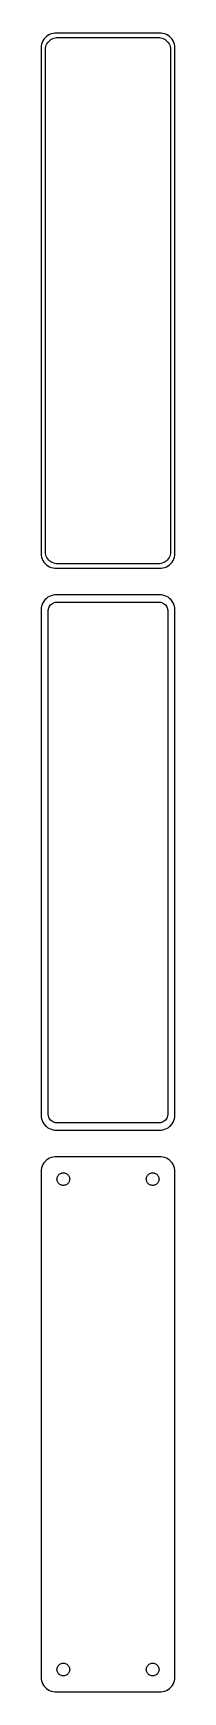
# Model space of a CAD drawing. Header units: metres. Extents: x -22 to 22, y 477 to 1035.
import ezdxf

# ---------------------------------------------------------------- set-up
doc = ezdxf.new("R2010")
doc.units = ezdxf.units.M

msp = doc.modelspace()

# ---------------------------------------------------------------- linework, layer by layer
for p, q in [((-21.8815, 1032.41), (-22.1489, 1031.84)), ((-21.5451, 1032.94), (-21.8815, 1032.41)), ((-21.1448, 1033.42), (-21.5451, 1032.94)), ((-20.6871, 1033.85), (-21.1448, 1033.42)), ((-20.1791, 1034.22), (-20.6871, 1033.85)), ((-19.6289, 1034.52), (-20.1791, 1034.22)), ((-19.9159, 1032.24), (-19.5497, 1032.58)), ((-19.0451, 1034.76), (-19.6289, 1034.52)), ((-19.5497, 1032.58), (-19.1433, 1032.88)), ((-19.1433, 1032.88), (-18.7031, 1033.12)), ((-18.4369, 1034.91), (-19.0451, 1034.76)), ((-18.7031, 1033.12), (-18.2361, 1033.3)), ((-17.8139, 1034.99), (-18.4369, 1034.91)), ((-18.2361, 1033.3), (-17.7495, 1033.43)), ((17.8139, 1034.99), (-17.8139, 1034.99)), ((-17.7495, 1033.43), (-17.2512, 1033.49)), ((-17.2512, 1033.49), (17.2512, 1033.49)), ((17.2512, 1033.49), (17.7495, 1033.43)), ((17.7495, 1033.43), (18.2361, 1033.3)), ((18.4369, 1034.91), (17.8139, 1034.99)), ((18.2361, 1033.3), (18.7031, 1033.12)), ((19.0451, 1034.76), (18.4369, 1034.91)), ((18.7031, 1033.12), (19.1433, 1032.88)), ((19.6289, 1034.52), (19.0451, 1034.76)), ((19.1433, 1032.88), (19.5497, 1032.58)), ((19.5497, 1032.58), (19.9159, 1032.24)), ((20.1791, 1034.22), (19.6289, 1034.52)), ((20.6871, 1033.85), (20.1791, 1034.22)), ((21.1448, 1033.42), (20.6871, 1033.85)), ((21.5451, 1032.94), (21.1448, 1033.42)), ((21.8815, 1032.41), (21.5451, 1032.94)), ((22.1489, 1031.84), (21.8815, 1032.41)), ((-22.4606, 1030.63), (-22.5, 1030)), ((-22.5, 1030), (-22.5, 860)), ((-22.3429, 1031.24), (-22.4606, 1030.63)), ((-22.1489, 1031.84), (-22.3429, 1031.24)), ((-21, 1029.5), (-20.9684, 1030)), ((-21, 860.5), (-21, 1029.5)), ((-20.9684, 1030), (-20.8743, 1030.49)), ((-20.8743, 1030.49), (-20.7191, 1030.97)), ((-20.7191, 1030.97), (-20.5052, 1031.43)), ((-20.5052, 1031.43), (-20.2361, 1031.85)), ((-20.2361, 1031.85), (-19.9159, 1032.24)), ((19.9159, 1032.24), (20.2361, 1031.85)), ((20.2361, 1031.85), (20.5052, 1031.43)), ((20.5052, 1031.43), (20.7191, 1030.97)), ((20.7191, 1030.97), (20.8743, 1030.49)), ((20.8743, 1030.49), (20.9684, 1030)), ((20.9684, 1030), (21, 1029.5)), ((21, 1029.5), (21, 860.5)), ((22.3429, 1031.24), (22.1489, 1031.84)), ((22.4606, 1030.63), (22.3429, 1031.24)), ((22.5, 1030), (22.4606, 1030.63)), ((22.5, 860), (22.5, 1030)), ((-22.5, 860), (-22.4606, 859.373)), ((-22.4606, 859.373), (-22.3429, 858.757)), ((-20.9684, 859.999), (-21, 860.5)), ((-20.8743, 859.505), (-20.9684, 859.999)), ((-20.7191, 859.028), (-20.8743, 859.505)), ((20.8743, 859.505), (20.7191, 859.028)), ((20.9684, 859.999), (20.8743, 859.505)), ((21, 860.5), (20.9684, 859.999)), ((22.3429, 858.757), (22.4606, 859.373)), ((22.4606, 859.373), (22.5, 860)), ((-22.3429, 858.757), (-22.1489, 858.159)), ((-22.1489, 858.159), (-21.8815, 857.591)), ((-21.8815, 857.591), (-21.5451, 857.061)), ((-21.5451, 857.061), (-21.1448, 856.577)), ((-21.1448, 856.577), (-20.6871, 856.147)), ((-20.5052, 858.573), (-20.7191, 859.028)), ((-20.6871, 856.147), (-20.1791, 855.778)), ((-20.2361, 858.149), (-20.5052, 858.573)), ((-19.9159, 857.762), (-20.2361, 858.149)), ((-20.1791, 855.778), (-19.6289, 855.476)), ((-19.5497, 857.418), (-19.9159, 857.762)), ((-19.6289, 855.476), (-19.0451, 855.245)), ((-19.1433, 857.123), (-19.5497, 857.418)), ((-18.7031, 856.881), (-19.1433, 857.123)), ((-19.0451, 855.245), (-18.4369, 855.089)), ((-18.2361, 856.696), (-18.7031, 856.881)), ((-18.4369, 855.089), (-17.8139, 855.01)), ((-17.7495, 856.571), (-18.2361, 856.696)), ((-17.8139, 855.01), (17.8139, 855.01)), ((-17.2512, 856.508), (-17.7495, 856.571)), ((17.2512, 856.508), (-17.2512, 856.508)), ((17.7495, 856.571), (17.2512, 856.508)), ((18.2361, 856.696), (17.7495, 856.571)), ((17.8139, 855.01), (18.4369, 855.089)), ((18.7031, 856.881), (18.2361, 856.696)), ((18.4369, 855.089), (19.0451, 855.245)), ((19.1433, 857.123), (18.7031, 856.881)), ((19.0451, 855.245), (19.6289, 855.476)), ((19.5497, 857.418), (19.1433, 857.123)), ((19.9159, 857.762), (19.5497, 857.418)), ((19.6289, 855.476), (20.1791, 855.778)), ((20.2361, 858.149), (19.9159, 857.762)), ((20.1791, 855.778), (20.6871, 856.147)), ((20.5052, 858.573), (20.2361, 858.149)), ((20.7191, 859.028), (20.5052, 858.573)), ((20.6871, 856.147), (21.1448, 856.577)), ((21.1448, 856.577), (21.5451, 857.061)), ((21.5451, 857.061), (21.8815, 857.591)), ((21.8815, 857.591), (22.1489, 858.159)), ((22.1489, 858.159), (22.3429, 858.757)), ((-22.1489, 842.841), (-22.3429, 842.243)), ((-21.8815, 843.409), (-22.1489, 842.841)), ((-21.5451, 843.939), (-21.8815, 843.409)), ((-21.1448, 844.423), (-21.5451, 843.939)), ((-20.6871, 844.853), (-21.1448, 844.423)), ((-20.1791, 845.222), (-20.6871, 844.853)), ((-19.6289, 845.524), (-20.1791, 845.222)), ((-19.0451, 845.755), (-19.6289, 845.524)), ((-19.5184, 842.33), (-19.2692, 842.631)), ((-19.2692, 842.631), (-18.9842, 842.899)), ((-18.4369, 845.911), (-19.0451, 845.755)), ((-18.9842, 842.899), (-18.668, 843.128)), ((-18.668, 843.128), (-18.3254, 843.317)), ((-17.8139, 845.99), (-18.4369, 845.911)), ((-18.3254, 843.317), (-17.9619, 843.461)), ((-17.9619, 843.461), (-17.5833, 843.558)), ((17.8139, 845.99), (-17.8139, 845.99)), ((-17.5833, 843.558), (-17.1954, 843.607)), ((-17.1954, 843.607), (17.1954, 843.607)), ((17.1954, 843.607), (17.5833, 843.558)), ((17.5833, 843.558), (17.9619, 843.461)), ((18.4369, 845.911), (17.8139, 845.99)), ((17.9619, 843.461), (18.3254, 843.317)), ((18.3254, 843.317), (18.668, 843.128)), ((19.0451, 845.755), (18.4369, 845.911)), ((18.668, 843.128), (18.9842, 842.899)), ((18.9842, 842.899), (19.2692, 842.631)), ((19.6289, 845.524), (19.0451, 845.755)), ((19.2692, 842.631), (19.5184, 842.33)), ((20.1791, 845.222), (19.6289, 845.524)), ((20.6871, 844.853), (20.1791, 845.222)), ((21.1448, 844.423), (20.6871, 844.853)), ((21.5451, 843.939), (21.1448, 844.423)), ((21.8815, 843.409), (21.5451, 843.939)), ((22.1489, 842.841), (21.8815, 843.409)), ((22.3429, 842.243), (22.1489, 842.841)), ((-22.4606, 841.627), (-22.5, 841)), ((-22.5, 841), (-22.5, 671)), ((-22.3429, 842.243), (-22.4606, 841.627)), ((-20.1129, 840.5), (-20.0884, 840.89)), ((-20.1129, 671.5), (-20.1129, 840.5)), ((-20.0884, 840.89), (-20.0151, 841.274)), ((-20.0151, 841.274), (-19.8943, 841.646)), ((-19.8943, 841.646), (-19.7279, 842)), ((-19.7279, 842), (-19.5184, 842.33)), ((19.5184, 842.33), (19.7279, 842)), ((19.7279, 842), (19.8943, 841.646)), ((19.8943, 841.646), (20.0151, 841.274)), ((20.0151, 841.274), (20.0884, 840.89)), ((20.0884, 840.89), (20.1129, 840.5)), ((20.1129, 840.5), (20.1129, 671.5)), ((22.4606, 841.627), (22.3429, 842.243)), ((22.5, 841), (22.4606, 841.627)), ((22.5, 671), (22.5, 841)), ((-22.5, 671), (-22.4606, 670.373)), ((-22.4606, 670.373), (-22.3429, 669.757)), ((-22.3429, 669.757), (-22.1489, 669.159)), ((-20.0884, 671.11), (-20.1129, 671.5)), ((-20.0151, 670.726), (-20.0884, 671.11)), ((-19.8943, 670.354), (-20.0151, 670.726)), ((-19.7279, 670), (-19.8943, 670.354)), ((-19.5184, 669.67), (-19.7279, 670)), ((-19.2692, 669.369), (-19.5184, 669.67)), ((19.5184, 669.67), (19.2692, 669.369)), ((19.7279, 670), (19.5184, 669.67)), ((19.8943, 670.354), (19.7279, 670)), ((20.0151, 670.726), (19.8943, 670.354)), ((20.0884, 671.11), (20.0151, 670.726)), ((20.1129, 671.5), (20.0884, 671.11)), ((22.1489, 669.159), (22.3429, 669.757)), ((22.3429, 669.757), (22.4606, 670.373)), ((22.4606, 670.373), (22.5, 671)), ((-22.1489, 669.159), (-21.8815, 668.591)), ((-21.8815, 668.591), (-21.5451, 668.061)), ((-21.5451, 668.061), (-21.1448, 667.577)), ((-21.1448, 667.577), (-20.6871, 667.147)), ((-20.6871, 667.147), (-20.1791, 666.778)), ((-20.1791, 666.778), (-19.6289, 666.476)), ((-19.6289, 666.476), (-19.0451, 666.245)), ((-18.9842, 669.101), (-19.2692, 669.369)), ((-19.0451, 666.245), (-18.4369, 666.089)), ((-18.668, 668.872), (-18.9842, 669.101)), ((-18.3254, 668.683), (-18.668, 668.872)), ((-18.4369, 666.089), (-17.8139, 666.01)), ((-17.9619, 668.539), (-18.3254, 668.683)), ((-17.5833, 668.442), (-17.9619, 668.539)), ((-17.8139, 666.01), (17.8139, 666.01)), ((-17.1954, 668.393), (-17.5833, 668.442)), ((17.1954, 668.393), (-17.1954, 668.393)), ((17.5833, 668.442), (17.1954, 668.393)), ((17.9619, 668.539), (17.5833, 668.442)), ((17.8139, 666.01), (18.4369, 666.089)), ((18.3254, 668.683), (17.9619, 668.539)), ((18.668, 668.872), (18.3254, 668.683)), ((18.4369, 666.089), (19.0451, 666.245)), ((18.9842, 669.101), (18.668, 668.872)), ((19.2692, 669.369), (18.9842, 669.101)), ((19.0451, 666.245), (19.6289, 666.476)), ((19.6289, 666.476), (20.1791, 666.778)), ((20.1791, 666.778), (20.6871, 667.147)), ((20.6871, 667.147), (21.1448, 667.577)), ((21.1448, 667.577), (21.5451, 668.061)), ((21.5451, 668.061), (21.8815, 668.591)), ((21.8815, 668.591), (22.1489, 669.159)), ((-22.3429, 653.243), (-22.4606, 652.627)), ((-22.1489, 653.841), (-22.3429, 653.243)), ((-21.8815, 654.409), (-22.1489, 653.841)), ((-21.5451, 654.939), (-21.8815, 654.409)), ((-21.1448, 655.423), (-21.5451, 654.939)), ((-20.6871, 655.853), (-21.1448, 655.423)), ((-20.1791, 656.222), (-20.6871, 655.853)), ((-19.6289, 656.524), (-20.1791, 656.222)), ((-19.0451, 656.755), (-19.6289, 656.524)), ((-18.4369, 656.911), (-19.0451, 656.755)), ((-17.8139, 656.99), (-18.4369, 656.911)), ((17.8139, 656.99), (-17.8139, 656.99)), ((18.4369, 656.911), (17.8139, 656.99)), ((19.0451, 656.755), (18.4369, 656.911)), ((19.6289, 656.524), (19.0451, 656.755)), ((20.1791, 656.222), (19.6289, 656.524)), ((20.6871, 655.853), (20.1791, 656.222)), ((21.1448, 655.423), (20.6871, 655.853)), ((21.5451, 654.939), (21.1448, 655.423)), ((21.8815, 654.409), (21.5451, 654.939)), ((22.1489, 653.841), (21.8815, 654.409)), ((22.3429, 653.243), (22.1489, 653.841)), ((22.4606, 652.627), (22.3429, 653.243)), ((-22.4606, 652.627), (-22.5, 652)), ((-22.5, 652), (-22.5, 482)), ((-17.1353, 649.5), (-17.1185, 649.768)), ((-17.1185, 649.232), (-17.1353, 649.5)), ((-17.1185, 649.768), (-17.0682, 650.031)), ((-17.0682, 648.969), (-17.1185, 649.232)), ((-17.0682, 650.031), (-16.9853, 650.286)), ((-16.9853, 648.714), (-17.0682, 648.969)), ((-16.9853, 650.286), (-16.8712, 650.529)), ((-16.8712, 648.471), (-16.9853, 648.714)), ((-16.8712, 650.529), (-16.7275, 650.755)), ((-16.7275, 648.245), (-16.8712, 648.471)), ((-16.7275, 650.755), (-16.5565, 650.962)), ((-16.5565, 648.038), (-16.7275, 648.245)), ((-16.5565, 650.962), (-16.3611, 651.145)), ((-16.3611, 647.855), (-16.5565, 648.038)), ((-16.3611, 651.145), (-16.1441, 651.303)), ((-16.1441, 647.697), (-16.3611, 647.855)), ((-16.1441, 651.303), (-15.9091, 651.432)), ((-15.9091, 647.568), (-16.1441, 647.697)), ((-15.9091, 651.432), (-15.6598, 651.531)), ((-15.6598, 647.469), (-15.9091, 647.568)), ((-15.6598, 651.531), (-15.4001, 651.597)), ((-15.4001, 647.403), (-15.6598, 647.469)), ((-15.4001, 651.597), (-15.1341, 651.631)), ((-15.1341, 647.369), (-15.4001, 647.403)), ((-15.1341, 651.631), (-14.8659, 651.631)), ((-14.8659, 647.369), (-15.1341, 647.369)), ((-14.8659, 651.631), (-14.5999, 651.597)), ((-14.5999, 647.403), (-14.8659, 647.369)), ((-14.5999, 651.597), (-14.3401, 651.531)), ((-14.3401, 647.469), (-14.5999, 647.403)), ((-14.3401, 651.531), (-14.0908, 651.432)), ((-14.0908, 647.568), (-14.3401, 647.469)), ((-14.0908, 651.432), (-13.8559, 651.303)), ((-13.8559, 647.697), (-14.0908, 647.568)), ((-13.8559, 651.303), (-13.6389, 651.145)), ((-13.6389, 647.855), (-13.8559, 647.697)), ((-13.6389, 651.145), (-13.4434, 650.962)), ((-13.4434, 648.038), (-13.6389, 647.855)), ((-13.4434, 650.962), (-13.2725, 650.755)), ((-13.2725, 648.245), (-13.4434, 648.038)), ((-13.2725, 650.755), (-13.1288, 650.529)), ((-13.1288, 648.471), (-13.2725, 648.245)), ((-13.1288, 650.529), (-13.0146, 650.286)), ((-13.0146, 648.714), (-13.1288, 648.471)), ((-13.0146, 650.286), (-12.9318, 650.031)), ((-12.9318, 648.969), (-13.0146, 648.714)), ((-12.9318, 650.031), (-12.8815, 649.768)), ((-12.8815, 649.232), (-12.9318, 648.969)), ((-12.8815, 649.768), (-12.8647, 649.5)), ((-12.8647, 649.5), (-12.8815, 649.232)), ((12.8647, 649.5), (12.8815, 649.768)), ((12.8815, 649.232), (12.8647, 649.5)), ((12.8815, 649.768), (12.9318, 650.031)), ((12.9318, 648.969), (12.8815, 649.232)), ((12.9318, 650.031), (13.0146, 650.286)), ((13.0146, 648.714), (12.9318, 648.969)), ((13.0146, 650.286), (13.1288, 650.529)), ((13.1288, 648.471), (13.0146, 648.714)), ((13.1288, 650.529), (13.2725, 650.755)), ((13.2725, 648.245), (13.1288, 648.471)), ((13.2725, 650.755), (13.4434, 650.962)), ((13.4434, 648.038), (13.2725, 648.245)), ((13.4434, 650.962), (13.6389, 651.145)), ((13.6389, 647.855), (13.4434, 648.038)), ((13.6389, 651.145), (13.8559, 651.303)), ((13.8559, 647.697), (13.6389, 647.855)), ((13.8559, 651.303), (14.0908, 651.432)), ((14.0908, 647.568), (13.8559, 647.697)), ((14.0908, 651.432), (14.3401, 651.531)), ((14.3401, 647.469), (14.0908, 647.568)), ((14.3401, 651.531), (14.5999, 651.597)), ((14.5999, 647.403), (14.3401, 647.469)), ((14.5999, 651.597), (14.8659, 651.631)), ((14.8659, 647.369), (14.5999, 647.403)), ((14.8659, 651.631), (15.1341, 651.631)), ((15.1341, 647.369), (14.8659, 647.369)), ((15.1341, 651.631), (15.4001, 651.597)), ((15.4001, 647.403), (15.1341, 647.369)), ((15.4001, 651.597), (15.6598, 651.531)), ((15.6598, 647.469), (15.4001, 647.403)), ((15.6598, 651.531), (15.9091, 651.432)), ((15.9091, 647.568), (15.6598, 647.469)), ((15.9091, 651.432), (16.1441, 651.303)), ((16.1441, 647.697), (15.9091, 647.568)), ((16.1441, 651.303), (16.3611, 651.145)), ((16.3611, 647.855), (16.1441, 647.697)), ((16.3611, 651.145), (16.5565, 650.962)), ((16.5565, 648.038), (16.3611, 647.855)), ((16.5565, 650.962), (16.7275, 650.755)), ((16.7275, 648.245), (16.5565, 648.038)), ((16.7275, 650.755), (16.8712, 650.529)), ((16.8712, 648.471), (16.7275, 648.245)), ((16.8712, 650.529), (16.9853, 650.286)), ((16.9853, 648.714), (16.8712, 648.471)), ((16.9853, 650.286), (17.0682, 650.031)), ((17.0682, 648.969), (16.9853, 648.714)), ((17.0682, 650.031), (17.1185, 649.768)), ((17.1185, 649.232), (17.0682, 648.969)), ((17.1185, 649.768), (17.1353, 649.5)), ((17.1353, 649.5), (17.1185, 649.232)), ((22.5, 652), (22.4606, 652.627)), ((22.5, 482), (22.5, 652)), ((-16.9853, 485.286), (-16.8712, 485.529)), ((-16.8712, 485.529), (-16.7275, 485.755)), ((-16.7275, 485.755), (-16.5565, 485.962)), ((-16.5565, 485.962), (-16.3611, 486.145)), ((-16.3611, 486.145), (-16.1441, 486.303)), ((-16.1441, 486.303), (-15.9091, 486.432)), ((-15.9091, 486.432), (-15.6598, 486.531)), ((-15.6598, 486.531), (-15.4001, 486.597)), ((-15.4001, 486.597), (-15.1341, 486.631)), ((-15.1341, 486.631), (-14.8659, 486.631)), ((-14.8659, 486.631), (-14.5999, 486.597)), ((-14.5999, 486.597), (-14.3401, 486.531)), ((-14.3401, 486.531), (-14.0908, 486.432)), ((-14.0908, 486.432), (-13.8559, 486.303)), ((-13.8559, 486.303), (-13.6389, 486.145)), ((-13.6389, 486.145), (-13.4434, 485.962)), ((-13.4434, 485.962), (-13.2725, 485.755)), ((-13.2725, 485.755), (-13.1288, 485.529)), ((-13.1288, 485.529), (-13.0146, 485.286)), ((13.0146, 485.286), (13.1288, 485.529)), ((13.1288, 485.529), (13.2725, 485.755)), ((13.2725, 485.755), (13.4434, 485.962)), ((13.4434, 485.962), (13.6389, 486.145)), ((13.6389, 486.145), (13.8559, 486.303)), ((13.8559, 486.303), (14.0908, 486.432)), ((14.0908, 486.432), (14.3401, 486.531)), ((14.3401, 486.531), (14.5999, 486.597)), ((14.5999, 486.597), (14.8659, 486.631)), ((14.8659, 486.631), (15.1341, 486.631)), ((15.1341, 486.631), (15.4001, 486.597)), ((15.4001, 486.597), (15.6598, 486.531)), ((15.6598, 486.531), (15.9091, 486.432)), ((15.9091, 486.432), (16.1441, 486.303)), ((16.1441, 486.303), (16.3611, 486.145)), ((16.3611, 486.145), (16.5565, 485.962)), ((16.5565, 485.962), (16.7275, 485.755)), ((16.7275, 485.755), (16.8712, 485.529)), ((16.8712, 485.529), (16.9853, 485.286)), ((-22.5, 482), (-22.4606, 481.373)), ((-22.4606, 481.373), (-22.3429, 480.757)), ((-22.3429, 480.757), (-22.1489, 480.159)), ((-22.1489, 480.159), (-21.8815, 479.591)), ((-17.1353, 484.5), (-17.1185, 484.768)), ((-17.1185, 484.232), (-17.1353, 484.5)), ((-17.1185, 484.768), (-17.0682, 485.031)), ((-17.0682, 483.969), (-17.1185, 484.232)), ((-17.0682, 485.031), (-16.9853, 485.286)), ((-16.9853, 483.714), (-17.0682, 483.969)), ((-16.8712, 483.471), (-16.9853, 483.714)), ((-16.7275, 483.245), (-16.8712, 483.471)), ((-16.5565, 483.038), (-16.7275, 483.245)), ((-16.3611, 482.855), (-16.5565, 483.038)), ((-16.1441, 482.697), (-16.3611, 482.855)), ((-15.9091, 482.568), (-16.1441, 482.697)), ((-15.6598, 482.469), (-15.9091, 482.568)), ((-15.4001, 482.403), (-15.6598, 482.469)), ((-15.1341, 482.369), (-15.4001, 482.403)), ((-14.8659, 482.369), (-15.1341, 482.369)), ((-14.5999, 482.403), (-14.8659, 482.369)), ((-14.3401, 482.469), (-14.5999, 482.403)), ((-14.0908, 482.568), (-14.3401, 482.469)), ((-13.8559, 482.697), (-14.0908, 482.568)), ((-13.6389, 482.855), (-13.8559, 482.697)), ((-13.4434, 483.038), (-13.6389, 482.855)), ((-13.2725, 483.245), (-13.4434, 483.038)), ((-13.1288, 483.471), (-13.2725, 483.245)), ((-13.0146, 483.714), (-13.1288, 483.471)), ((-13.0146, 485.286), (-12.9318, 485.031)), ((-12.9318, 483.969), (-13.0146, 483.714)), ((-12.9318, 485.031), (-12.8815, 484.768)), ((-12.8815, 484.232), (-12.9318, 483.969)), ((-12.8815, 484.768), (-12.8647, 484.5)), ((-12.8647, 484.5), (-12.8815, 484.232)), ((12.8647, 484.5), (12.8815, 484.768)), ((12.8815, 484.232), (12.8647, 484.5)), ((12.8815, 484.768), (12.9318, 485.031)), ((12.9318, 483.969), (12.8815, 484.232)), ((12.9318, 485.031), (13.0146, 485.286)), ((13.0146, 483.714), (12.9318, 483.969)), ((13.1288, 483.471), (13.0146, 483.714)), ((13.2725, 483.245), (13.1288, 483.471)), ((13.4434, 483.038), (13.2725, 483.245)), ((13.6389, 482.855), (13.4434, 483.038)), ((13.8559, 482.697), (13.6389, 482.855)), ((14.0908, 482.568), (13.8559, 482.697)), ((14.3401, 482.469), (14.0908, 482.568)), ((14.5999, 482.403), (14.3401, 482.469)), ((14.8659, 482.369), (14.5999, 482.403)), ((15.1341, 482.369), (14.8659, 482.369)), ((15.4001, 482.403), (15.1341, 482.369)), ((15.6598, 482.469), (15.4001, 482.403)), ((15.9091, 482.568), (15.6598, 482.469)), ((16.1441, 482.697), (15.9091, 482.568)), ((16.3611, 482.855), (16.1441, 482.697)), ((16.5565, 483.038), (16.3611, 482.855)), ((16.7275, 483.245), (16.5565, 483.038)), ((16.8712, 483.471), (16.7275, 483.245)), ((16.9853, 483.714), (16.8712, 483.471)), ((16.9853, 485.286), (17.0682, 485.031)), ((17.0682, 483.969), (16.9853, 483.714)), ((17.0682, 485.031), (17.1185, 484.768)), ((17.1185, 484.232), (17.0682, 483.969)), ((17.1185, 484.768), (17.1353, 484.5)), ((17.1353, 484.5), (17.1185, 484.232)), ((21.8815, 479.591), (22.1489, 480.159)), ((22.1489, 480.159), (22.3429, 480.757)), ((22.3429, 480.757), (22.4606, 481.373)), ((22.4606, 481.373), (22.5, 482)), ((-21.8815, 479.591), (-21.5451, 479.061)), ((-21.5451, 479.061), (-21.1448, 478.577)), ((-21.1448, 478.577), (-20.6871, 478.147)), ((-20.6871, 478.147), (-20.1791, 477.778)), ((-20.1791, 477.778), (-19.6289, 477.476)), ((-19.6289, 477.476), (-19.0451, 477.245)), ((-19.0451, 477.245), (-18.4369, 477.089)), ((-18.4369, 477.089), (-17.8139, 477.01)), ((-17.8139, 477.01), (17.8139, 477.01)), ((17.8139, 477.01), (18.4369, 477.089)), ((18.4369, 477.089), (19.0451, 477.245)), ((19.0451, 477.245), (19.6289, 477.476)), ((19.6289, 477.476), (20.1791, 477.778)), ((20.1791, 477.778), (20.6871, 478.147)), ((20.6871, 478.147), (21.1448, 478.577)), ((21.1448, 478.577), (21.5451, 479.061)), ((21.5451, 479.061), (21.8815, 479.591))]:
    msp.add_line(p, q)

doc.saveas('drawing.dxf')
